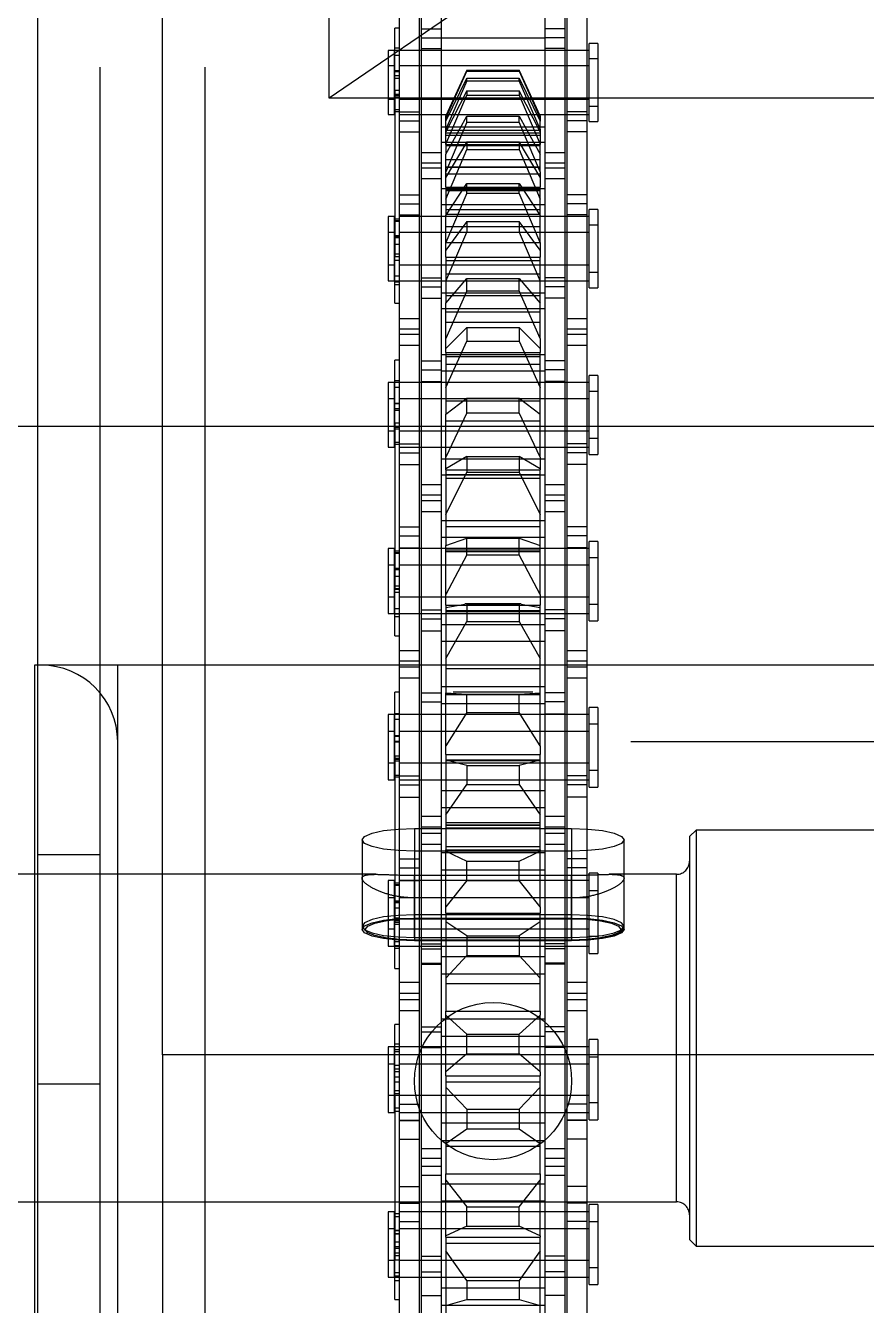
# Model space of a CAD drawing. Header units: metres. Extents: x 0 to 63075, y 0 to 44550.
# Drawn here: x 13768.1 to 13832.2, y 27285.9 to 27383.6 of the extents above; entities that cross this region are included whole.
import ezdxf

# ---------------------------------------------------------------- set-up
doc = ezdxf.new("R2010")
doc.units = ezdxf.units.M
doc.header["$LTSCALE"] = 75
doc.linetypes.add('HIDDEN2', pattern=[4.7625, 3.175, -1.5875])
for name, color, linetype in [('SDM', 7, 'Continuous'), ('SL1', 8, 'Continuous'), ('SL4', 4, 'Continuous'), ('ST1', 7, 'HIDDEN2')]:
    doc.layers.add(name, color=color, linetype=linetype)

# ---------------------------------------------------------------- blocks, each defined once
blk = doc.blocks.new('A$C1d93b9d1')
at = {"layer": 'SL1'}
for p, q in [((6081.727, 3451.41), (5531.727, 3075.25)), ((5531.727, 3075.25), (5531.727, 3216.349)), ((6081.727, 3075.25), (5531.727, 3075.25))]:
    blk.add_line(p, q, dxfattribs=at)
blk = doc.blocks.new('A$C429c7d53')
at = {"layer": 'SL4'}
for p, q in [((48.235, 1004.763), (48.235, 54.76)), ((57.76, 215), (57.76, 1004.763)), ((57.76, 215), (57.76, 59.76)), ((123, 215), (57.76, 215))]:
    blk.add_line(p, q, dxfattribs=at)
at = {"layer": 'ST1'}
for p, q in [((52.997, 1004.763), (52.997, 4.763)), ((57.76, 215), (57.76, 1004.763)), ((60.997, 1004.763), (60.997, 4.763)), ((77.515, 298.162), (77.515, 291.812)), ((79.035, 298.162), (79.035, 291.812)), ((86.965, 298.162), (86.965, 291.812)), ((88.485, 298.162), (88.485, 291.812)), ((75.843, 294.557), (75.843, 285.462)), ((77.363, 294.557), (77.363, 285.462)), ((88.637, 294.557), (88.637, 285.462)), ((90.157, 294.557), (90.157, 285.462)), ((75.511, 291.868), (75.511, 293.359)), ((75.843, 293.359), (75.511, 293.359)), ((77.515, 293.321), (79.035, 293.321)), ((88.485, 293.321), (86.965, 293.321)), ((77.515, 292.627), (79.035, 292.627)), ((86.965, 292.597), (79.035, 292.597)), ((88.485, 292.627), (86.965, 292.627)), ((90.342, 291.035), (90.342, 292.205)), ((91, 292.205), (90.342, 292.205)), ((91, 292.205), (91, 291.035)), ((75, 291.652), (75, 290.482)), ((75.474, 291.652), (75, 291.652)), ((75.474, 291.647), (75.474, 291.652)), ((75.474, 290.482), (75.474, 291.647)), ((75.843, 291.283), (75.474, 291.283)), ((75.511, 291.868), (75.843, 291.868)), ((75.511, 288.637), (75.511, 291.868)), ((77.363, 291.652), (75.511, 291.652)), ((90.342, 291.652), (75.843, 291.652)), ((77.515, 291.812), (79.035, 291.812)), ((77.515, 291.812), (77.515, 282.717)), ((79.035, 291.652), (77.515, 291.652)), ((79.035, 291.812), (79.035, 282.717)), ((86.965, 291.652), (79.035, 291.652)), ((88.485, 291.812), (86.965, 291.812)), ((86.965, 291.812), (86.965, 282.717)), ((88.485, 291.652), (86.965, 291.652)), ((88.485, 291.812), (88.485, 282.717)), ((90.157, 291.652), (88.637, 291.652)), ((75, 290.482), (75, 286.792)), ((75.474, 290.482), (75, 290.482)), ((75.474, 286.792), (75.474, 290.482)), ((77.363, 290.482), (75.843, 290.482)), ((90.342, 290.482), (75.843, 290.482)), ((79.035, 290.482), (77.515, 290.482)), ((86.965, 290.482), (79.035, 290.482)), ((81, 290.152), (79.4, 286.68)), ((81, 290.152), (85, 290.152)), ((81, 290.152), (81, 290.094)), ((86.6, 286.68), (85, 290.152)), ((85, 290.152), (85, 290.094)), ((88.485, 290.482), (86.965, 290.482)), ((90.157, 290.482), (88.637, 290.482)), ((90.342, 286.238), (90.342, 291.035)), ((91, 291.035), (90.342, 291.035)), ((91, 291.035), (91, 286.238)), ((75.843, 290.113), (75.474, 290.113)), ((75.511, 290.054), (75.843, 290.054)), ((75.511, 289.744), (75.843, 289.744)), ((75.511, 289.56), (75.843, 289.56)), ((79.4, 286.512), (81, 290.094)), ((79.4, 286.258), (81, 289.554)), ((81, 289.344), (79.4, 285.652)), ((81, 290.094), (85, 290.094)), ((81, 289.344), (81, 289.554)), ((81, 289.554), (85, 289.554)), ((81, 289.344), (85, 289.344)), ((85, 290.094), (86.6, 286.512)), ((85, 289.344), (85, 289.554)), ((85, 289.554), (86.6, 286.258)), ((86.6, 285.652), (85, 289.344)), ((75.474, 288.331), (75.843, 288.331)), ((75.511, 288.637), (75.843, 288.637)), ((75.511, 288.637), (75.511, 275.937)), ((75.511, 288.253), (75.843, 288.253)), ((81, 288.585), (79.4, 285.446)), ((79.4, 284.509), (81, 288.26)), ((81, 288.585), (85, 288.585)), ((81, 288.585), (81, 288.26)), ((81, 288.26), (85, 288.26)), ((86.6, 285.446), (85, 288.585)), ((85, 288.585), (85, 288.26)), ((85, 288.26), (86.6, 284.509)), ((75, 287.962), (75.474, 287.962)), ((75.511, 288.13), (75.843, 288.13)), ((75.843, 287.962), (77.363, 287.962)), ((75.843, 287.962), (90.342, 287.962)), ((77.515, 287.962), (79.035, 287.962)), ((79.035, 287.962), (86.965, 287.962)), ((86.965, 287.962), (88.485, 287.962)), ((88.637, 287.962), (90.157, 287.962)), ((90.342, 287.408), (91, 287.408)), ((75, 286.792), (75.474, 286.792)), ((75.474, 287.161), (75.843, 287.161)), ((75.511, 287.018), (75.843, 287.018)), ((75.843, 286.987), (77.363, 286.987)), ((75.843, 286.792), (77.363, 286.792)), ((75.843, 286.792), (90.342, 286.792)), ((75.843, 286.292), (77.363, 286.292)), ((77.515, 286.792), (79.035, 286.792)), ((79.035, 286.792), (86.965, 286.792)), ((79.4, 286.258), (79.4, 286.68)), ((79.4, 283.754), (81, 286.66)), ((79.4, 285.652), (79.4, 286.258)), ((81, 286.188), (81, 286.66)), ((81, 286.66), (85, 286.66)), ((85, 286.188), (85, 286.66)), ((85, 286.66), (86.6, 283.754)), ((86.6, 286.68), (86.6, 286.258)), ((86.6, 285.652), (86.6, 286.258)), ((86.965, 286.792), (88.485, 286.792)), ((90.157, 286.987), (88.637, 286.987)), ((88.637, 286.792), (90.157, 286.792)), ((90.157, 286.292), (88.637, 286.292)), ((90.342, 286.238), (91, 286.238)), ((75.843, 285.462), (77.363, 285.462)), ((75.843, 285.462), (75.843, 279.112)), ((77.363, 285.462), (77.363, 279.112)), ((79.035, 285.847), (86.965, 285.847)), ((81, 286.188), (79.4, 282.394)), ((79.4, 284.501), (79.4, 285.652)), ((79.4, 285.572), (86.6, 285.572)), ((79.4, 285.381), (86.6, 285.381)), ((81, 286.188), (85, 286.188)), ((86.6, 282.394), (85, 286.188)), ((86.6, 285.652), (86.6, 284.501)), ((90.157, 285.462), (88.637, 285.462)), ((88.637, 285.462), (88.637, 279.112)), ((90.157, 285.462), (90.157, 279.112)), ((79.035, 284.677), (86.965, 284.677)), ((79.4, 285.19), (86.6, 285.19)), ((81, 284.695), (79.4, 281.988)), ((79.4, 284.501), (86.6, 284.501)), ((79.4, 284.501), (79.4, 283.754)), ((79.4, 284.417), (86.6, 284.417)), ((81, 284.695), (85, 284.695)), ((81, 284.695), (81, 284.114)), ((86.6, 281.988), (85, 284.695)), ((85, 284.695), (85, 284.114)), ((86.6, 283.754), (86.6, 284.501)), ((77.515, 283.887), (79.035, 283.887)), ((79.4, 280.314), (81, 284.114)), ((79.4, 282.394), (79.4, 283.754)), ((79.4, 283.35), (86.6, 283.35)), ((81, 284.114), (85, 284.114)), ((85, 284.114), (86.6, 280.314)), ((86.6, 282.394), (86.6, 283.754)), ((86.965, 283.887), (88.485, 283.887)), ((79.035, 283.057), (77.515, 283.057)), ((77.515, 282.717), (77.515, 281.857)), ((77.515, 282.717), (79.035, 282.717)), ((79.035, 282.717), (79.035, 281.857)), ((79.4, 282.785), (86.6, 282.785)), ((79.4, 282.752), (86.6, 282.752)), ((79.4, 281.237), (79.4, 282.394)), ((86.6, 282.394), (86.6, 281.237)), ((88.485, 283.057), (86.965, 283.057)), ((86.965, 282.717), (86.965, 281.857)), ((86.965, 282.717), (88.485, 282.717)), ((88.485, 282.717), (88.485, 281.857)), ((77.515, 281.857), (77.515, 272.762)), ((79.035, 281.857), (77.515, 281.857)), ((79.035, 281.857), (79.035, 272.762)), ((79.4, 282.26), (86.6, 282.26)), ((79.4, 279.082), (81, 281.504)), ((81, 280.785), (81, 281.504)), ((81, 281.504), (85, 281.504)), ((85, 280.785), (85, 281.504)), ((85, 281.504), (86.6, 279.082)), ((86.965, 281.857), (86.965, 272.762)), ((88.485, 281.857), (86.965, 281.857)), ((88.485, 281.857), (88.485, 272.762)), ((75.843, 280.652), (77.363, 280.652)), ((86.965, 281.097), (79.035, 281.097)), ((79.4, 281.237), (86.6, 281.237)), ((79.4, 281.237), (79.4, 279.082)), ((79.4, 281.071), (86.6, 281.071)), ((79.4, 280.979), (86.6, 280.979)), ((81, 280.785), (79.4, 277.012)), ((81, 280.785), (85, 280.785)), ((86.6, 277.012), (85, 280.785)), ((86.6, 279.082), (86.6, 281.237)), ((90.157, 280.652), (88.637, 280.652)), ((75.843, 279.957), (77.363, 279.957)), ((86.965, 279.897), (79.035, 279.897)), ((79.4, 279.519), (86.6, 279.519)), ((90.157, 279.957), (88.637, 279.957)), ((90.342, 278.335), (90.342, 279.536)), ((91, 279.536), (90.342, 279.536)), ((91, 279.536), (91, 278.335)), ((75, 278.982), (75, 277.782)), ((75.474, 278.982), (75, 278.982)), ((75.474, 278.978), (75.474, 278.982)), ((75.474, 277.782), (75.474, 278.978)), ((75.843, 278.613), (75.474, 278.613)), ((75.511, 278.814), (75.843, 278.814)), ((75.511, 278.691), (75.843, 278.691)), ((75.843, 279.112), (77.363, 279.112)), ((75.843, 279.112), (75.843, 270.017)), ((77.363, 278.982), (75.843, 278.982)), ((90.342, 278.982), (75.843, 278.982)), ((77.363, 279.112), (77.363, 270.017)), ((79.035, 278.982), (77.515, 278.982)), ((86.965, 278.982), (79.035, 278.982)), ((79.4, 279.165), (86.6, 279.165)), ((79.4, 277.012), (79.4, 279.082)), ((81, 278.606), (79.4, 276.419)), ((81, 278.606), (85, 278.606)), ((81, 278.606), (81, 277.787)), ((86.6, 276.419), (85, 278.606)), ((85, 278.606), (85, 277.787)), ((86.6, 277.012), (86.6, 279.082)), ((88.485, 278.982), (86.965, 278.982)), ((90.157, 279.112), (88.637, 279.112)), ((88.637, 279.112), (88.637, 270.017)), ((90.157, 278.982), (88.637, 278.982)), ((90.157, 279.112), (90.157, 270.017)), ((75, 277.782), (75, 274.092)), ((75.474, 277.782), (75, 277.782)), ((75.474, 274.092), (75.474, 277.782)), ((75.511, 277.556), (75.843, 277.556)), ((77.363, 277.782), (75.843, 277.782)), ((90.342, 277.782), (75.843, 277.782)), ((79.035, 277.782), (77.515, 277.782)), ((86.965, 277.782), (79.035, 277.782)), ((79.4, 278.242), (86.6, 278.242)), ((79.4, 274.06), (81, 277.787)), ((81, 277.787), (85, 277.787)), ((85, 277.787), (86.6, 274.06)), ((88.485, 277.782), (86.965, 277.782)), ((90.157, 277.782), (88.637, 277.782)), ((90.342, 273.538), (90.342, 278.335)), ((91, 278.335), (90.342, 278.335)), ((91, 278.335), (91, 273.538)), ((75.843, 277.413), (75.474, 277.413)), ((75.511, 277.384), (75.843, 277.384)), ((75.511, 276.89), (75.843, 276.89)), ((79.4, 275.885), (79.4, 277.012)), ((79.4, 276.998), (86.6, 276.998)), ((86.6, 277.012), (86.6, 275.885)), ((75.474, 275.661), (75.843, 275.661)), ((75.511, 276.136), (75.843, 276.136)), ((75.511, 275.937), (75.843, 275.937)), ((75.511, 272.385), (75.511, 275.937)), ((75.511, 275.93), (75.843, 275.93)), ((79.4, 275.885), (86.6, 275.885)), ((79.4, 275.885), (79.4, 272.391)), ((79.4, 275.643), (86.6, 275.643)), ((86.6, 272.391), (86.6, 275.885)), ((75, 275.292), (75.474, 275.292)), ((75.843, 275.292), (77.363, 275.292)), ((75.843, 275.292), (90.342, 275.292)), ((77.515, 275.292), (79.035, 275.292)), ((79.035, 275.292), (86.965, 275.292)), ((79.4, 274.617), (86.6, 274.617)), ((86.965, 275.292), (88.485, 275.292)), ((88.637, 275.292), (90.157, 275.292)), ((90.342, 274.739), (91, 274.739)), ((75, 274.092), (75.474, 274.092)), ((75.474, 274.461), (75.843, 274.461)), ((75.511, 274.092), (77.363, 274.092)), ((75.511, 274.017), (75.843, 274.017)), ((75.511, 273.812), (75.843, 273.812)), ((75.843, 274.092), (90.342, 274.092)), ((77.515, 274.317), (79.035, 274.317)), ((77.515, 274.092), (79.035, 274.092)), ((77.515, 273.623), (79.035, 273.623)), ((79.035, 274.092), (86.965, 274.092)), ((79.4, 272.391), (81, 274.252)), ((81, 273.31), (81, 274.252)), ((81, 274.252), (85, 274.252)), ((85, 273.31), (85, 274.252)), ((85, 274.252), (86.6, 272.391)), ((88.485, 274.317), (86.965, 274.317)), ((86.965, 274.092), (88.485, 274.092)), ((88.485, 273.623), (86.965, 273.623)), ((88.637, 274.092), (90.157, 274.092)), ((90.342, 273.538), (91, 273.538)), ((77.515, 272.762), (79.035, 272.762)), ((77.515, 272.762), (77.515, 266.412)), ((79.035, 273.177), (86.965, 273.177)), ((79.035, 272.762), (79.035, 266.412)), ((81, 273.31), (79.4, 269.678)), ((79.4, 272.958), (86.6, 272.958)), ((81, 273.31), (85, 273.31)), ((86.6, 269.678), (85, 273.31)), ((88.485, 272.762), (86.965, 272.762)), ((86.965, 272.762), (86.965, 266.412)), ((88.485, 272.762), (88.485, 266.412)), ((75.511, 272.385), (75.843, 272.385)), ((79.035, 271.977), (86.965, 271.977)), ((79.4, 269.678), (79.4, 272.391)), ((79.4, 271.708), (86.6, 271.708)), ((86.6, 269.678), (86.6, 272.391)), ((75.843, 271.217), (77.363, 271.217)), ((79.4, 270.937), (86.6, 270.937)), ((88.637, 271.217), (90.157, 271.217)), ((77.363, 270.388), (75.843, 270.388)), ((75.843, 270.017), (75.843, 269.157)), ((75.843, 270.017), (77.363, 270.017)), ((77.363, 270.017), (77.363, 269.157)), ((81, 270.513), (79.4, 268.916)), ((79.4, 268.617), (79.4, 269.678)), ((81, 270.513), (85, 270.513)), ((81, 270.513), (81, 269.483)), ((86.6, 268.916), (85, 270.513)), ((85, 270.513), (85, 269.483)), ((86.6, 269.678), (86.6, 268.617)), ((90.157, 270.388), (88.637, 270.388)), ((88.637, 270.017), (88.637, 269.157)), ((88.637, 270.017), (90.157, 270.017)), ((90.157, 270.017), (90.157, 269.157)), ((75.843, 269.157), (75.843, 260.062)), ((77.363, 269.157), (75.843, 269.157)), ((77.363, 269.157), (77.363, 260.062)), ((79.4, 265.949), (81, 269.483)), ((81, 269.483), (85, 269.483)), ((85, 269.483), (86.6, 265.949)), ((88.637, 269.157), (88.637, 260.062)), ((90.157, 269.157), (88.637, 269.157)), ((90.157, 269.157), (90.157, 260.062)), ((75.511, 266.468), (75.511, 268.02)), ((75.843, 268.02), (75.511, 268.02)), ((77.515, 267.983), (79.035, 267.983)), ((86.965, 268.428), (79.035, 268.428)), ((79.4, 268.617), (86.6, 268.617)), ((79.4, 268.617), (79.4, 263.897)), ((79.4, 268.308), (86.6, 268.308)), ((79.4, 267.711), (86.6, 267.711)), ((86.6, 263.897), (86.6, 268.617)), ((88.485, 267.983), (86.965, 267.983)), ((77.515, 267.288), (79.035, 267.288)), ((86.965, 267.197), (79.035, 267.197)), ((88.485, 267.288), (86.965, 267.288)), ((90.342, 265.635), (90.342, 266.867)), ((91, 266.867), (90.342, 266.867)), ((91, 266.867), (91, 265.635)), ((75, 266.313), (75, 265.082)), ((75.474, 266.313), (75, 266.313)), ((75.474, 266.309), (75.474, 266.313)), ((75.474, 265.082), (75.474, 266.309)), ((75.843, 265.944), (75.474, 265.944)), ((75.511, 266.468), (75.843, 266.468)), ((75.511, 263.237), (75.511, 266.468)), ((77.363, 266.313), (75.511, 266.313)), ((90.342, 266.313), (75.843, 266.313)), ((77.515, 266.412), (79.035, 266.412)), ((77.515, 266.412), (77.515, 257.317)), ((79.035, 266.313), (77.515, 266.313)), ((79.035, 266.412), (79.035, 257.317)), ((86.965, 266.313), (79.035, 266.313)), ((88.485, 266.412), (86.965, 266.412)), ((86.965, 266.412), (86.965, 257.317)), ((88.485, 266.313), (86.965, 266.313)), ((88.485, 266.412), (88.485, 257.317)), ((90.157, 266.313), (88.637, 266.313)), ((75, 265.082), (75, 261.392)), ((75.474, 265.082), (75, 265.082)), ((75.474, 261.392), (75.474, 265.082)), ((77.363, 265.082), (75.843, 265.082)), ((90.342, 265.082), (75.843, 265.082)), ((79.035, 265.082), (77.515, 265.082)), ((86.965, 265.082), (79.035, 265.082)), ((79.4, 263.897), (81, 265.136)), ((79.4, 264.929), (86.6, 264.929)), ((81, 264.001), (81, 265.136)), ((81, 265.136), (85, 265.136)), ((85, 264.001), (85, 265.136)), ((85, 265.136), (86.6, 263.897)), ((88.485, 265.082), (86.965, 265.082)), ((90.157, 265.082), (88.637, 265.082)), ((90.342, 260.838), (90.342, 265.635)), ((91, 265.635), (90.342, 265.635)), ((91, 265.635), (91, 260.838)), ((75.843, 264.713), (75.474, 264.713)), ((75.511, 264.715), (75.843, 264.715)), ((75.511, 264.344), (75.843, 264.344)), ((75.511, 264.221), (75.843, 264.221)), ((81, 264.001), (79.4, 260.627)), ((79.4, 260.627), (79.4, 263.897)), ((81, 264.001), (85, 264.001)), ((86.6, 260.627), (85, 264.001)), ((86.6, 260.627), (86.6, 263.897)), ((10.135, 263), (123.235, 263)), ((75.474, 262.992), (75.843, 262.992)), ((75.511, 263.237), (75.843, 263.237)), ((75.511, 263.237), (75.511, 250.537)), ((75.511, 262.915), (75.843, 262.915)), ((75.511, 262.792), (75.843, 262.792)), ((79.4, 263.392), (86.6, 263.392)), ((79.4, 262.991), (86.6, 262.991)), ((75, 262.623), (75.474, 262.623)), ((75.843, 262.623), (77.363, 262.623)), ((75.843, 262.623), (90.342, 262.623)), ((77.515, 262.623), (79.035, 262.623)), ((79.035, 262.623), (86.965, 262.623)), ((86.965, 262.623), (88.485, 262.623)), ((88.637, 262.623), (90.157, 262.623)), ((90.342, 262.07), (91, 262.07)), ((75, 261.392), (75.474, 261.392)), ((75.474, 261.761), (75.843, 261.761)), ((75.511, 261.618), (75.843, 261.618)), ((75.843, 261.648), (77.363, 261.648)), ((75.843, 261.392), (77.363, 261.392)), ((75.843, 261.392), (90.342, 261.392)), ((75.843, 260.953), (77.363, 260.953)), ((77.515, 261.392), (79.035, 261.392)), ((79.035, 261.392), (86.965, 261.392)), ((86.965, 261.392), (88.485, 261.392)), ((90.157, 261.648), (88.637, 261.648)), ((88.637, 261.392), (90.157, 261.392)), ((90.157, 260.953), (88.637, 260.953)), ((90.342, 260.838), (91, 260.838)), ((75.843, 260.062), (77.363, 260.062)), ((75.843, 260.062), (75.843, 253.712)), ((77.363, 260.062), (77.363, 253.712)), ((79.035, 260.508), (86.965, 260.508)), ((81, 260.678), (79.4, 259.722)), ((79.4, 259.668), (79.4, 260.627)), ((81, 260.678), (85, 260.678)), ((81, 260.678), (81, 259.47)), ((86.6, 259.722), (85, 260.678)), ((85, 260.678), (85, 259.47)), ((86.6, 260.627), (86.6, 259.668)), ((90.157, 260.062), (88.637, 260.062)), ((88.637, 260.062), (88.637, 253.712)), ((90.157, 260.062), (90.157, 253.712)), ((79.035, 259.277), (86.965, 259.277)), ((79.4, 259.668), (86.6, 259.668)), ((79.4, 259.668), (79.4, 253.873)), ((79.4, 256.242), (81, 259.47)), ((79.4, 259.3), (86.6, 259.3)), ((79.4, 259.024), (86.6, 259.024)), ((81, 259.47), (85, 259.47)), ((85, 259.47), (86.6, 256.242)), ((86.6, 253.873), (86.6, 259.668)), ((77.515, 258.548), (79.035, 258.548)), ((86.965, 258.548), (88.485, 258.548)), ((79.035, 257.719), (77.515, 257.719)), ((77.515, 257.317), (77.515, 256.457)), ((77.515, 257.317), (79.035, 257.317)), ((79.035, 257.317), (79.035, 256.457)), ((88.485, 257.719), (86.965, 257.719)), ((86.965, 257.317), (86.965, 256.457)), ((86.965, 257.317), (88.485, 257.317)), ((88.485, 257.317), (88.485, 256.457)), ((77.515, 256.457), (77.515, 247.362)), ((79.035, 256.457), (77.515, 256.457)), ((79.035, 256.457), (79.035, 247.362)), ((86.965, 256.457), (86.965, 247.362)), ((88.485, 256.457), (86.965, 256.457)), ((88.485, 256.457), (88.485, 247.362)), ((75.843, 255.314), (77.363, 255.314)), ((86.965, 255.759), (79.035, 255.759)), ((79.4, 255.337), (86.6, 255.337)), ((90.157, 255.314), (88.637, 255.314)), ((75.843, 254.619), (77.363, 254.619)), ((86.965, 254.497), (79.035, 254.497)), ((79.4, 253.873), (81, 254.45)), ((81, 253.158), (81, 254.45)), ((81, 254.45), (85, 254.45)), ((85, 253.158), (85, 254.45)), ((85, 254.45), (86.6, 253.873)), ((90.157, 254.619), (88.637, 254.619)), ((90.342, 252.935), (90.342, 254.197)), ((91, 254.197), (90.342, 254.197)), ((91, 254.197), (91, 252.935)), ((75, 253.644), (75, 252.382)), ((75.474, 253.644), (75, 253.644)), ((75.474, 253.639), (75.474, 253.644)), ((75.474, 252.382), (75.474, 253.639)), ((75.843, 253.275), (75.474, 253.275)), ((75.511, 253.475), (75.843, 253.475)), ((75.511, 253.352), (75.843, 253.352)), ((75.843, 253.712), (77.363, 253.712)), ((75.843, 253.712), (75.843, 244.617)), ((77.363, 253.644), (75.843, 253.644)), ((90.342, 253.644), (75.843, 253.644)), ((77.363, 253.712), (77.363, 244.617)), ((79.035, 253.644), (77.515, 253.644)), ((86.965, 253.644), (79.035, 253.644)), ((79.4, 250.151), (79.4, 253.873)), ((79.4, 253.562), (86.6, 253.562)), ((79.4, 253.415), (86.6, 253.415)), ((81, 253.158), (79.4, 250.151)), ((81, 253.158), (85, 253.158)), ((86.6, 250.151), (85, 253.158)), ((86.6, 250.151), (86.6, 253.873)), ((88.485, 253.644), (86.965, 253.644)), ((90.157, 253.712), (88.637, 253.712)), ((88.637, 253.712), (88.637, 244.617)), ((90.157, 253.644), (88.637, 253.644)), ((90.157, 253.712), (90.157, 244.617)), ((75, 252.382), (75, 248.692)), ((75.474, 252.382), (75, 252.382)), ((75.474, 248.692), (75.474, 252.382)), ((75.511, 252.156), (75.843, 252.156)), ((75.511, 252.046), (75.843, 252.046)), ((77.363, 252.382), (75.843, 252.382)), ((90.342, 252.382), (75.843, 252.382)), ((79.035, 252.382), (77.515, 252.382)), ((86.965, 252.382), (79.035, 252.382)), ((88.485, 252.382), (86.965, 252.382)), ((90.157, 252.382), (88.637, 252.382)), ((90.342, 248.138), (90.342, 252.935)), ((91, 252.935), (90.342, 252.935)), ((91, 252.935), (91, 248.138)), ((75.843, 252.013), (75.474, 252.013)), ((75.511, 251.552), (75.843, 251.552)), ((75.474, 250.323), (75.843, 250.323)), ((75.511, 250.797), (75.843, 250.797)), ((75.511, 250.592), (75.843, 250.592)), ((75.511, 250.537), (75.843, 250.537)), ((75.511, 246.985), (75.511, 250.537)), ((79.4, 249.324), (79.4, 250.151)), ((86.6, 250.151), (86.6, 249.324)), ((75, 249.954), (75.474, 249.954)), ((75.843, 249.954), (77.363, 249.954)), ((75.843, 249.954), (90.342, 249.954)), ((77.515, 249.954), (79.035, 249.954)), ((79.035, 249.954), (86.965, 249.954)), ((80.857, 249.39), (79.4, 249.132)), ((79.4, 249.324), (86.6, 249.324)), ((79.4, 249.324), (79.4, 242.641)), ((85.143, 249.419), (80.857, 249.419)), ((81, 249.416), (85, 249.416)), ((81, 249.416), (81, 248.068)), ((85, 249.416), (85, 248.068)), ((86.6, 249.132), (85.143, 249.39)), ((86.6, 242.641), (86.6, 249.324)), ((86.965, 249.954), (88.485, 249.954)), ((88.637, 249.954), (90.157, 249.954)), ((90.342, 249.4), (91, 249.4)), ((75, 248.692), (75.474, 248.692)), ((75.474, 249.061), (75.843, 249.061)), ((75.511, 248.692), (77.363, 248.692)), ((75.511, 248.678), (75.843, 248.678)), ((75.511, 248.473), (75.843, 248.473)), ((75.843, 248.692), (90.342, 248.692)), ((77.515, 248.979), (79.035, 248.979)), ((77.515, 248.692), (79.035, 248.692)), ((77.515, 248.284), (79.035, 248.284)), ((79.035, 248.692), (86.965, 248.692)), ((79.4, 248.909), (86.6, 248.909)), ((79.4, 248.834), (86.6, 248.834)), ((88.485, 248.979), (86.965, 248.979)), ((86.965, 248.692), (88.485, 248.692)), ((88.485, 248.284), (86.965, 248.284)), ((88.637, 248.692), (90.157, 248.692)), ((90.342, 248.138), (91, 248.138)), ((77.515, 247.362), (79.035, 247.362)), ((77.515, 247.362), (77.515, 241.012)), ((79.035, 247.839), (86.965, 247.839)), ((79.035, 247.362), (79.035, 241.012)), ((79.4, 245.251), (81, 248.068)), ((81, 248.068), (85, 248.068)), ((85, 248.068), (86.6, 245.251)), ((88.485, 247.362), (86.965, 247.362)), ((86.965, 247.362), (86.965, 241.012)), ((88.485, 247.362), (88.485, 241.012)), ((75.511, 246.985), (75.843, 246.985)), ((79.035, 246.577), (86.965, 246.577)), ((75.843, 245.879), (77.363, 245.879)), ((88.637, 245.879), (90.157, 245.879)), ((48, 244.75), (48, 181.25)), ((123.235, 244.75), (48, 244.75)), ((54.35, 238.9), (54.35, 244.75)), ((77.363, 245.05), (75.843, 245.05)), ((75.843, 244.617), (75.843, 243.757)), ((75.843, 244.617), (77.363, 244.617)), ((77.363, 244.617), (77.363, 243.757)), ((79.4, 244.49), (86.6, 244.49)), ((90.157, 245.05), (88.637, 245.05)), ((88.637, 244.617), (88.637, 243.757)), ((88.637, 244.617), (90.157, 244.617)), ((90.157, 244.617), (90.157, 243.757)), ((75.843, 243.757), (75.843, 234.662)), ((77.363, 243.757), (75.843, 243.757)), ((77.363, 243.757), (77.363, 234.662)), ((88.637, 243.757), (88.637, 234.662)), ((90.157, 243.757), (88.637, 243.757)), ((90.157, 243.757), (90.157, 234.662)), ((75.511, 241.068), (75.511, 242.682)), ((75.843, 242.682), (75.511, 242.682)), ((77.515, 242.644), (79.035, 242.644)), ((86.965, 243.09), (79.035, 243.09)), ((79.4, 242.641), (81, 242.538)), ((79.4, 238.587), (79.4, 242.641)), ((79.4, 242.534), (86.6, 242.534)), ((79.4, 242.517), (86.6, 242.517)), ((86.038, 242.683), (79.962, 242.683)), ((81, 241.13), (81, 242.538)), ((81, 242.538), (85, 242.538)), ((85, 242.538), (86.6, 242.641)), ((85, 241.13), (85, 242.538)), ((86.6, 238.587), (86.6, 242.641)), ((88.485, 242.644), (86.965, 242.644)), ((77.515, 241.95), (79.035, 241.95)), ((86.965, 241.797), (79.035, 241.797)), ((88.485, 241.95), (86.965, 241.95)), ((90.342, 240.235), (90.342, 241.528)), ((91, 241.528), (90.342, 241.528)), ((91, 241.528), (91, 240.235)), ((75, 240.975), (75, 239.682)), ((75.474, 240.975), (75, 240.975)), ((75.474, 240.97), (75.474, 240.975)), ((75.474, 239.682), (75.474, 240.97)), ((75.843, 240.606), (75.474, 240.606)), ((75.511, 241.068), (75.843, 241.068)), ((75.511, 237.837), (75.511, 241.068)), ((77.363, 240.975), (75.511, 240.975)), ((90.342, 240.975), (75.843, 240.975)), ((77.515, 241.012), (79.035, 241.012)), ((77.515, 241.012), (77.515, 231.917)), ((79.035, 240.975), (77.515, 240.975)), ((79.035, 241.012), (79.035, 231.917)), ((86.965, 240.975), (79.035, 240.975)), ((81, 241.13), (79.4, 238.587)), ((81, 241.13), (85, 241.13)), ((86.6, 238.587), (85, 241.13)), ((88.485, 241.012), (86.965, 241.012)), ((86.965, 241.012), (86.965, 231.917)), ((88.485, 240.975), (86.965, 240.975)), ((88.485, 241.012), (88.485, 231.917)), ((90.157, 240.975), (88.637, 240.975)), ((75, 239.682), (75, 235.992)), ((75.474, 239.682), (75, 239.682)), ((75.474, 235.992), (75.474, 239.682)), ((75.511, 239.377), (75.843, 239.377)), ((77.363, 239.682), (75.843, 239.682)), ((90.342, 239.682), (75.843, 239.682)), ((79.035, 239.682), (77.515, 239.682)), ((86.965, 239.682), (79.035, 239.682)), ((88.485, 239.682), (86.965, 239.682)), ((90.157, 239.682), (88.637, 239.682)), ((90.342, 235.438), (90.342, 240.235)), ((91, 240.235), (90.342, 240.235)), ((91, 240.235), (91, 235.438)), ((331.65, 238.9), (54.35, 238.9)), ((54.35, 193.45), (54.35, 238.9)), ((75.843, 239.313), (75.474, 239.313)), ((75.511, 238.944), (75.843, 238.944)), ((75.511, 238.883), (75.843, 238.883)), ((79.4, 237.918), (79.4, 238.587)), ((86.6, 238.587), (86.6, 237.918)), ((75.474, 237.654), (75.843, 237.654)), ((75.511, 237.837), (75.843, 237.837)), ((75.511, 237.837), (75.511, 225.137)), ((75.511, 237.576), (75.843, 237.576)), ((75.511, 237.453), (75.843, 237.453)), ((79.4, 237.918), (86.6, 237.918)), ((79.4, 237.918), (79.4, 230.663)), ((86.6, 237.488), (79.4, 237.488)), ((81, 237.089), (79.4, 237.486)), ((79.4, 237.47), (86.6, 237.47)), ((86.6, 237.486), (85, 237.089)), ((86.6, 230.663), (86.6, 237.918)), ((75, 237.285), (75.474, 237.285)), ((75.843, 237.285), (77.363, 237.285)), ((75.843, 237.285), (90.342, 237.285)), ((77.515, 237.285), (79.035, 237.285)), ((79.035, 237.285), (86.965, 237.285)), ((81, 237.089), (85, 237.089)), ((81, 237.089), (81, 235.645)), ((85, 237.089), (85, 235.645)), ((86.965, 237.285), (88.485, 237.285)), ((88.637, 237.285), (90.157, 237.285)), ((90.342, 236.731), (91, 236.731)), ((75, 235.992), (75.474, 235.992)), ((75.474, 236.361), (75.843, 236.361)), ((75.511, 236.218), (75.843, 236.218)), ((75.843, 236.31), (77.363, 236.31)), ((75.843, 235.992), (77.363, 235.992)), ((75.843, 235.992), (90.342, 235.992)), ((75.843, 235.615), (77.363, 235.615)), ((77.515, 235.992), (79.035, 235.992)), ((79.035, 235.992), (86.965, 235.992)), ((79.4, 233.329), (81, 235.645)), ((81, 235.645), (85, 235.645)), ((85, 235.645), (86.6, 233.329)), ((86.965, 235.992), (88.485, 235.992)), ((90.157, 236.31), (88.637, 236.31)), ((88.637, 235.992), (90.157, 235.992)), ((90.157, 235.615), (88.637, 235.615)), ((90.342, 235.438), (91, 235.438)), ((75.843, 234.662), (77.363, 234.662)), ((75.843, 234.662), (75.843, 228.312)), ((77.363, 234.662), (77.363, 228.312)), ((79.035, 235.17), (86.965, 235.17)), ((90.157, 234.662), (88.637, 234.662)), ((88.637, 234.662), (88.637, 228.312)), ((90.157, 234.662), (90.157, 228.312)), ((79.035, 233.877), (86.965, 233.877)), ((77.515, 233.21), (79.035, 233.21)), ((79.4, 232.736), (86.6, 232.736)), ((86.6, 232.526), (79.4, 232.526)), ((86.6, 232.52), (79.4, 232.52)), ((86.965, 233.21), (88.485, 233.21)), ((77, 232.281), (77, 225.447)), ((77, 232.281), (89, 232.281)), ((79.035, 232.38), (77.515, 232.38)), ((77.515, 231.917), (77.515, 231.057)), ((77.515, 231.917), (79.035, 231.917)), ((79.035, 231.917), (79.035, 231.057)), ((79.4, 232.33), (86.6, 232.33)), ((88.485, 232.38), (86.965, 232.38)), ((86.965, 231.917), (86.965, 231.057)), ((86.965, 231.917), (88.485, 231.917)), ((88.485, 231.917), (88.485, 231.057)), ((89, 232.281), (89, 225.447)), ((98.5, 232.158), (98, 231.658)), ((98, 231.658), (98, 200.908)), ((98.5, 232.158), (98.5, 200.408)), ((123.235, 232.158), (98.5, 232.158)), ((73, 231.414), (73, 224.581)), ((77, 230.547), (77, 223.714)), ((89, 230.547), (77, 230.547)), ((77.515, 231.057), (77.515, 221.921)), ((79.035, 231.057), (77.515, 231.057)), ((79.035, 231.057), (79.035, 221.921)), ((79.4, 230.894), (86.6, 230.894)), ((79.4, 230.663), (86.6, 230.663)), ((79.4, 230.561), (79.4, 230.663)), ((86.6, 230.596), (79.4, 230.596)), ((79.4, 230.561), (81, 229.781)), ((79.4, 226.305), (79.4, 230.561)), ((85, 229.781), (86.6, 230.561)), ((86.6, 230.663), (86.6, 230.561)), ((86.6, 226.305), (86.6, 230.561)), ((86.965, 231.057), (86.965, 221.921)), ((88.485, 231.057), (86.965, 231.057)), ((88.485, 231.057), (88.485, 221.921)), ((89, 230.547), (89, 223.714)), ((93, 224.581), (93, 231.414)), ((52.997, 230.263), (48.235, 230.263)), ((75.843, 229.975), (77.363, 229.975)), ((86.965, 230.42), (79.035, 230.42)), ((81, 228.304), (81, 229.781)), ((81, 229.781), (85, 229.781)), ((85, 228.304), (85, 229.781)), ((90.157, 229.975), (88.637, 229.975)), ((74.064, 228.783), (5.435, 228.783)), ((75.843, 229.28), (77.363, 229.28)), ((77, 228.711), (89, 228.711)), ((77, 225.691), (77, 228.711)), ((86.965, 229.097), (79.035, 229.097)), ((79.4, 228.711), (86.6, 228.711)), ((90.157, 229.28), (88.637, 229.28)), ((89, 225.691), (89, 228.711)), ((90.342, 227.535), (90.342, 228.859)), ((91, 228.859), (90.342, 228.859)), ((91, 228.859), (91, 227.535)), ((97, 228.783), (91.869, 228.783)), ((97, 203.783), (97, 228.744)), ((73, 228.485), (73, 224.825)), ((75, 228.305), (75, 226.982)), ((75.474, 228.305), (75, 228.305)), ((75.474, 228.301), (75.474, 228.305)), ((75.474, 226.982), (75.474, 228.301)), ((75.843, 227.936), (75.474, 227.936)), ((75.511, 228.137), (75.843, 228.137)), ((75.511, 228.014), (75.843, 228.014)), ((75.843, 228.312), (77.363, 228.312)), ((75.843, 228.312), (75.843, 219.217)), ((77.363, 228.305), (75.843, 228.305)), ((90.342, 228.305), (75.843, 228.305)), ((77.363, 228.312), (77.363, 219.217)), ((79.035, 228.305), (77.515, 228.305)), ((86.965, 228.305), (79.035, 228.305)), ((81, 228.304), (79.4, 226.305)), ((81, 228.304), (85, 228.304)), ((86.6, 226.305), (85, 228.304)), ((88.485, 228.305), (86.965, 228.305)), ((90.157, 228.312), (88.637, 228.312)), ((88.637, 228.312), (88.637, 219.217)), ((90.157, 228.305), (88.637, 228.305)), ((90.157, 228.312), (90.157, 219.217)), ((93, 224.825), (93, 228.485)), ((75, 226.982), (75, 223.292)), ((75.474, 226.982), (75, 226.982)), ((75.474, 223.292), (75.474, 226.982)), ((75.511, 226.756), (75.843, 226.756)), ((75.511, 226.707), (75.843, 226.707)), ((77.363, 226.982), (75.843, 226.982)), ((90.342, 226.982), (75.843, 226.982)), ((89, 226.977), (77, 226.977)), ((77, 223.958), (77, 226.977)), ((79.035, 226.982), (77.515, 226.982)), ((86.965, 226.982), (79.035, 226.982)), ((86.6, 226.977), (79.4, 226.977)), ((88.485, 226.982), (86.965, 226.982)), ((90.157, 226.982), (88.637, 226.982)), ((89, 223.958), (89, 226.977)), ((90.342, 222.738), (90.342, 227.535)), ((91, 227.535), (90.342, 227.535)), ((91, 227.535), (91, 222.738)), ((75.843, 226.613), (75.474, 226.613)), ((75.511, 226.213), (75.843, 226.213)), ((77, 225.393), (77, 225.691)), ((89, 225.691), (77, 225.691)), ((79.4, 225.817), (79.4, 226.305)), ((79.4, 225.817), (86.6, 225.817)), ((79.4, 225.817), (79.4, 218.329)), ((86.6, 226.305), (86.6, 225.817)), ((86.6, 218.329), (86.6, 225.817)), ((89, 225.691), (89, 225.393)), ((75.474, 224.984), (75.843, 224.984)), ((75.511, 225.459), (75.843, 225.459)), ((75.511, 225.253), (75.843, 225.253)), ((75.511, 225.137), (75.843, 225.137)), ((75.511, 221.585), (75.511, 225.137)), ((77, 225.447), (89, 225.447)), ((77, 225.393), (89, 225.393)), ((79.4, 225.35), (86.6, 225.35)), ((81, 224.093), (79.4, 225.159)), ((86.6, 225.159), (85, 224.093)), ((89, 225.393), (89.72, 225.378)), ((75, 224.615), (75.474, 224.615)), ((75.843, 224.615), (77.363, 224.615)), ((75.843, 224.615), (90.342, 224.615)), ((77, 223.958), (77, 223.762)), ((77, 223.958), (89, 223.958)), ((89, 223.768), (77, 223.768)), ((77, 223.762), (89, 223.762)), ((89, 223.714), (77, 223.714)), ((77.515, 224.615), (79.035, 224.615)), ((79.035, 224.615), (86.965, 224.615)), ((81, 224.093), (81, 222.599)), ((81, 224.093), (85, 224.093)), ((85, 224.093), (85, 222.599)), ((86.965, 224.615), (88.485, 224.615)), ((88.637, 224.615), (90.157, 224.615)), ((89, 223.958), (89, 223.762)), ((90.342, 224.062), (91, 224.062)), ((75, 223.292), (75.474, 223.292)), ((75.474, 223.661), (75.843, 223.661)), ((75.511, 223.34), (75.843, 223.34)), ((75.511, 223.292), (77.363, 223.292)), ((75.511, 223.135), (75.843, 223.135)), ((75.843, 223.292), (90.342, 223.292)), ((77.515, 223.482), (79.035, 223.482)), ((77.515, 223.292), (79.035, 223.292)), ((77.515, 223.094), (79.035, 223.094)), ((79.035, 223.292), (86.965, 223.292)), ((88.485, 223.482), (86.965, 223.482)), ((86.965, 223.292), (88.485, 223.292)), ((88.485, 223.094), (86.965, 223.094)), ((88.637, 223.292), (90.157, 223.292)), ((90.342, 222.738), (91, 222.738)), ((77.515, 222.003), (79.035, 222.003)), ((77.515, 221.921), (79.035, 221.921)), ((77.515, 221.921), (77.515, 215.571)), ((79.035, 222.5), (86.965, 222.5)), ((79.035, 221.921), (79.035, 215.571)), ((79.4, 220.858), (81, 222.599)), ((81, 222.599), (85, 222.599)), ((85, 222.599), (86.6, 220.858)), ((88.485, 222.003), (86.965, 222.003)), ((88.485, 221.921), (86.965, 221.921)), ((86.965, 221.921), (86.965, 215.571)), ((88.485, 221.921), (88.485, 215.571)), ((75.511, 221.585), (75.843, 221.585)), ((79.035, 221.177), (86.965, 221.177)), ((75.843, 220.54), (77.363, 220.54)), ((79.4, 220.453), (86.6, 220.453)), ((88.637, 220.54), (90.157, 220.54)), ((77.363, 219.69), (75.843, 219.69)), ((75.843, 219.217), (75.843, 218.357)), ((75.843, 219.217), (77.363, 219.217)), ((77.363, 219.217), (77.363, 218.357)), ((90.157, 219.69), (88.637, 219.69)), ((88.637, 219.217), (88.637, 218.357)), ((88.637, 219.217), (90.157, 219.217)), ((90.157, 219.217), (90.157, 218.357)), ((75.843, 218.357), (75.843, 208.578)), ((77.363, 218.357), (75.843, 218.357)), ((77.363, 218.357), (77.363, 208.578)), ((79.4, 218.329), (86.6, 218.329)), ((79.4, 218.022), (79.4, 218.329)), ((79.4, 218.022), (81, 216.591)), ((79.4, 213.702), (79.4, 218.022)), ((85, 216.591), (86.6, 218.022)), ((86.6, 218.329), (86.6, 218.022)), ((86.6, 213.702), (86.6, 218.022)), ((88.637, 218.357), (88.637, 208.578)), ((90.157, 218.357), (88.637, 218.357)), ((90.157, 218.357), (90.157, 208.578)), ((75.511, 215.847), (75.511, 217.322)), ((75.843, 217.322), (75.511, 217.322)), ((77.515, 217.136), (79.035, 217.136)), ((86.965, 217.73), (79.035, 217.73)), ((88.485, 217.136), (86.965, 217.136)), ((77.515, 216.749), (79.035, 216.749)), ((86.965, 216.397), (79.035, 216.397)), ((81, 215.091), (81, 216.591)), ((81, 216.591), (85, 216.591)), ((85, 215.091), (85, 216.591)), ((88.485, 216.749), (86.965, 216.749)), ((90.342, 214.811), (90.342, 216.168)), ((91, 216.168), (90.342, 216.168)), ((91, 216.168), (91, 214.811)), ((75, 215.615), (75, 214.263)), ((75.474, 215.615), (75, 215.615)), ((75.474, 214.282), (75.474, 215.615)), ((75.843, 215.246), (75.474, 215.246)), ((75.511, 215.847), (75.843, 215.847)), ((75.511, 215.423), (75.511, 215.847)), ((77.363, 215.615), (75.511, 215.615)), ((75.511, 215.423), (75.843, 215.423)), ((75.511, 211.927), (75.511, 215.423)), ((90.342, 215.615), (75.843, 215.615)), ((77.515, 215.653), (79.035, 215.653)), ((79.035, 215.615), (77.515, 215.615)), ((77.515, 215.571), (79.035, 215.571)), ((77.515, 215.571), (77.515, 206.517)), ((86.965, 215.615), (79.035, 215.615)), ((79.035, 215.571), (79.035, 206.517)), ((81, 215.091), (79.4, 213.702)), ((81, 215.091), (85, 215.091)), ((86.6, 213.702), (85, 215.091)), ((88.485, 215.653), (86.965, 215.653)), ((88.485, 215.615), (86.965, 215.615)), ((88.485, 215.571), (86.965, 215.571)), ((86.965, 215.571), (86.965, 206.517)), ((88.485, 215.571), (88.485, 206.517)), ((90.157, 215.615), (88.637, 215.615)), ((75, 214.282), (75, 210.592)), ((75.474, 214.282), (75, 214.282)), ((75.474, 210.592), (75.474, 214.282)), ((75.511, 214.214), (75.843, 214.214)), ((77.363, 214.282), (75.843, 214.282)), ((90.342, 214.282), (75.843, 214.282)), ((79.035, 214.282), (77.515, 214.282)), ((86.965, 214.282), (79.035, 214.282)), ((88.485, 214.282), (86.965, 214.282)), ((90.157, 214.282), (88.637, 214.282)), ((90.342, 214.811), (90.342, 214.836)), ((91, 214.836), (90.342, 214.836)), ((90.342, 210.039), (90.342, 214.811)), ((91, 214.836), (91, 210.039)), ((75.843, 213.913), (75.474, 213.913)), ((75.511, 213.745), (75.843, 213.745)), ((75.511, 213.326), (75.843, 213.326)), ((75.511, 213.321), (75.843, 213.321)), ((79.4, 213.409), (79.4, 213.702)), ((79.4, 213.409), (86.6, 213.409)), ((79.4, 213.409), (79.4, 205.929)), ((86.6, 213.702), (86.6, 213.409)), ((86.6, 205.929), (86.6, 213.409)), ((52.997, 212.763), (48.235, 212.763)), ((75.474, 212.294), (75.843, 212.294)), ((75.511, 212.947), (75.843, 212.947)), ((75.511, 212.274), (75.843, 212.274)), ((75.511, 212.053), (75.843, 212.053)), ((79.4, 212.939), (86.6, 212.939)), ((81, 210.846), (79.4, 212.546)), ((86.6, 212.546), (85, 210.846)), ((75, 211.925), (75.474, 211.925)), ((75.511, 211.927), (75.843, 211.927)), ((75.511, 211.927), (75.511, 199.359)), ((75.843, 211.925), (77.363, 211.925)), ((75.843, 211.925), (90.342, 211.925)), ((75.843, 211.244), (77.363, 211.244)), ((77.515, 211.925), (79.035, 211.925)), ((79.035, 211.925), (86.965, 211.925)), ((86.965, 211.925), (88.485, 211.925)), ((88.637, 211.925), (90.157, 211.925)), ((90.157, 211.244), (88.637, 211.244)), ((90.342, 211.371), (91, 211.371)), ((75, 210.592), (75.474, 210.592)), ((75.474, 210.961), (75.843, 210.961)), ((75.511, 210.962), (75.843, 210.962)), ((75.511, 210.708), (75.843, 210.708)), ((75.843, 210.592), (77.363, 210.592)), ((75.843, 210.592), (90.342, 210.592)), ((77.515, 210.592), (79.035, 210.592)), ((79.035, 210.592), (86.965, 210.592)), ((81, 210.846), (81, 209.351)), ((81, 210.846), (85, 210.846)), ((85, 210.846), (85, 209.351)), ((86.965, 210.592), (88.485, 210.592)), ((88.637, 210.592), (90.157, 210.592)), ((90.342, 210.039), (91, 210.039)), ((75.843, 210.012), (77.363, 210.012)), ((75.843, 209.996), (77.363, 209.996)), ((79.035, 209.81), (86.965, 209.81)), ((79.4, 208.241), (81, 209.351)), ((81, 209.351), (85, 209.351)), ((85, 209.351), (86.6, 208.241)), ((90.157, 210.012), (88.637, 210.012)), ((90.157, 209.996), (88.637, 209.996)), ((75.843, 208.578), (77.363, 208.578)), ((75.843, 208.578), (75.843, 202.294)), ((77.363, 208.578), (77.363, 202.294)), ((79.035, 208.477), (86.965, 208.477)), ((90.157, 208.578), (88.637, 208.578)), ((88.637, 208.578), (88.637, 202.294)), ((90.157, 208.578), (90.157, 202.294)), ((77.515, 207.85), (79.035, 207.85)), ((79.4, 208.036), (86.6, 208.036)), ((86.965, 207.85), (88.485, 207.85)), ((79.035, 207.089), (77.515, 207.089)), ((77.515, 206.517), (77.515, 205.789)), ((77.515, 206.517), (79.035, 206.517)), ((79.035, 206.517), (79.035, 205.789)), ((88.485, 207.089), (86.965, 207.089)), ((86.965, 206.517), (86.965, 205.789)), ((86.965, 206.517), (88.485, 206.517)), ((88.485, 206.517), (88.485, 205.789)), ((77.515, 205.789), (77.515, 195.27)), ((79.035, 205.789), (77.515, 205.789)), ((79.035, 205.789), (79.035, 195.27)), ((79.4, 205.929), (86.6, 205.929)), ((79.4, 205.428), (79.4, 205.929)), ((79.4, 205.428), (81, 203.391)), ((79.4, 201.182), (79.4, 205.428)), ((85, 203.391), (86.6, 205.428)), ((86.6, 205.929), (86.6, 205.428)), ((86.6, 201.182), (86.6, 205.428)), ((86.965, 205.789), (86.965, 195.27)), ((88.485, 205.789), (86.965, 205.789)), ((88.485, 205.789), (88.485, 195.27)), ((75.843, 204.944), (77.363, 204.944)), ((86.965, 205.129), (79.035, 205.129)), ((90.157, 204.944), (88.637, 204.944)), ((5.435, 203.783), (97, 203.783)), ((75.843, 203.728), (77.363, 203.728)), ((75.843, 203.695), (77.363, 203.695)), ((86.965, 203.829), (79.035, 203.829)), ((79.4, 203.783), (86.6, 203.783)), ((81, 201.917), (81, 203.391)), ((81, 203.391), (85, 203.391)), ((85, 201.917), (85, 203.391)), ((90.157, 203.728), (88.637, 203.728)), ((90.157, 203.695), (88.637, 203.695)), ((90.342, 202.267), (90.342, 203.568)), ((91, 203.568), (90.342, 203.568)), ((91, 203.568), (91, 202.267)), ((75, 203.014), (75, 201.714)), ((75.474, 203.014), (75, 203.014)), ((75.474, 201.714), (75.474, 203.014)), ((75.843, 202.645), (75.474, 202.645)), ((75.511, 202.886), (75.843, 202.886)), ((75.511, 202.665), (75.843, 202.665)), ((77.363, 203.014), (75.843, 203.014)), ((90.342, 203.014), (75.843, 203.014)), ((75.843, 202.294), (77.363, 202.294)), ((75.843, 202.294), (75.843, 193.949)), ((77.363, 202.294), (77.363, 193.949)), ((79.035, 203.014), (77.515, 203.014)), ((86.965, 203.014), (79.035, 203.014)), ((88.485, 203.014), (86.965, 203.014)), ((90.157, 203.014), (88.637, 203.014)), ((90.157, 202.294), (88.637, 202.294)), ((88.637, 202.294), (88.637, 193.949)), ((90.157, 202.294), (90.157, 193.949)), ((90.342, 202.242), (90.342, 202.267)), ((91, 202.267), (90.342, 202.267)), ((90.342, 197.47), (90.342, 202.242)), ((91, 202.267), (91, 197.47)), ((75, 201.714), (75, 198.024)), ((75.474, 201.714), (75, 201.714)), ((75.474, 198.024), (75.474, 201.714)), ((75.843, 201.345), (75.474, 201.345)), ((75.511, 201.613), (75.843, 201.613)), ((75.511, 201.598), (75.843, 201.598)), ((75.511, 201.344), (75.843, 201.344)), ((77.363, 201.714), (75.843, 201.714)), ((90.342, 201.714), (75.843, 201.714)), ((79.035, 201.714), (77.515, 201.714)), ((86.965, 201.714), (79.035, 201.714)), ((81, 201.917), (79.4, 201.182)), ((81, 201.917), (85, 201.917)), ((86.6, 201.182), (85, 201.917)), ((88.485, 201.714), (86.965, 201.714)), ((90.157, 201.714), (88.637, 201.714)), ((75.511, 200.726), (75.843, 200.726)), ((75.511, 200.379), (75.843, 200.379)), ((79.4, 201.094), (79.4, 201.182)), ((79.4, 201.094), (86.6, 201.094)), ((79.4, 201.094), (79.4, 193.862)), ((79.4, 200.635), (86.6, 200.635)), ((86.6, 201.182), (86.6, 201.094)), ((86.6, 193.862), (86.6, 201.094)), ((98, 200.908), (98.5, 200.408)), ((98.5, 200.408), (287.5, 200.408)), ((75, 199.324), (75.474, 199.324)), ((75.474, 199.693), (75.843, 199.693)), ((75.511, 200.255), (75.843, 200.255)), ((75.511, 199.887), (75.843, 199.887)), ((75.511, 199.359), (75.843, 199.359)), ((75.511, 196.317), (75.511, 199.359)), ((75.843, 199.324), (77.363, 199.324)), ((75.843, 199.324), (90.342, 199.324)), ((77.515, 199.64), (79.035, 199.64)), ((77.515, 199.324), (79.035, 199.324)), ((79.035, 199.324), (86.965, 199.324)), ((81, 197.773), (79.4, 200.054)), ((86.6, 200.054), (85, 197.773)), ((88.485, 199.64), (86.965, 199.64)), ((86.965, 199.324), (88.485, 199.324)), ((88.637, 199.324), (90.157, 199.324)), ((75.474, 198.393), (75.843, 198.393)), ((77.515, 198.447), (79.035, 198.447)), ((88.485, 198.447), (86.965, 198.447)), ((90.342, 198.771), (91, 198.771)), ((75, 198.024), (75.474, 198.024)), ((75.511, 198.148), (75.843, 198.148)), ((75.511, 198.024), (77.363, 198.024)), ((75.511, 197.78), (75.843, 197.78)), ((75.843, 198.024), (90.342, 198.024)), ((77.515, 198.024), (79.035, 198.024)), ((79.035, 198.024), (86.965, 198.024)), ((81, 197.773), (81, 196.325)), ((81, 197.773), (85, 197.773)), ((85, 197.773), (85, 196.325)), ((86.965, 198.024), (88.485, 198.024)), ((88.637, 198.024), (90.157, 198.024)), ((90.342, 197.47), (91, 197.47)), ((77.515, 196.641), (79.035, 196.641)), ((79.035, 197.209), (86.965, 197.209)), ((88.485, 196.641), (86.965, 196.641)), ((75.511, 196.317), (75.843, 196.317)), ((79.035, 195.909), (86.965, 195.909)), ((79.4, 195.882), (81, 196.325)), ((79.4, 195.884), (86.6, 195.884)), ((81, 196.325), (85, 196.325)), ((85, 196.325), (86.6, 195.882))]:
    blk.add_line(p, q, dxfattribs=at)
at = {"layer": 'ST1', "flags": 128}
for points in [[(77, 230.547), (75.764, 230.59), (74.649, 230.713), (73.764, 230.905), (73.196, 231.146), (73, 231.414), (73.196, 231.682), (73.764, 231.924), (74.649, 232.115), (75.764, 232.239), (77, 232.281)], [(89, 232.281), (90.236, 232.239), (91.351, 232.115), (92.236, 231.924), (92.804, 231.682), (93, 231.414), (92.804, 231.146), (92.236, 230.905), (91.351, 230.713), (90.236, 230.59), (89, 230.547)], [(77, 225.691), (75.764, 225.649), (74.649, 225.526), (73.764, 225.334), (73.196, 225.092), (73, 224.825), (73.196, 224.557), (73.764, 224.315), (74.649, 224.123), (75.764, 224), (77, 223.958)], [(89, 223.958), (90.236, 224), (91.351, 224.123), (92.236, 224.315), (92.804, 224.557), (93, 224.825), (92.804, 225.092), (92.236, 225.334), (91.351, 225.526), (90.236, 225.649), (89, 225.691)], [(77, 223.714), (75.764, 223.756), (74.649, 223.879), (73.764, 224.071), (73.196, 224.313), (73, 224.581), (73.196, 224.848), (73.764, 225.09), (74.649, 225.282), (75.764, 225.405), (77, 225.447)], [(77, 223.768), (75.841, 223.808), (74.796, 223.923), (73.966, 224.103), (73.434, 224.329), (73.25, 224.581), (73.434, 224.832), (73.966, 225.058), (74.796, 225.238), (74.919, 225.257)], [(74.919, 225.257), (75.841, 225.353), (77, 225.393)], [(89, 225.447), (90.236, 225.405), (91.351, 225.282), (92.236, 225.09), (92.804, 224.848), (93, 224.581), (92.804, 224.313), (92.236, 224.071), (91.351, 223.879), (90.236, 223.756), (89, 223.714)], [(89.72, 225.378), (90.159, 225.353), (91.204, 225.238), (92.034, 225.058), (92.566, 224.832), (92.75, 224.581), (92.566, 224.329), (92.034, 224.103), (91.204, 223.923), (90.159, 223.808), (89, 223.768)]]:
    blk.add_lwpolyline(points, dxfattribs=at)
at = {"layer": 'ST1'}
blk.add_circle((83, 213), 6, dxfattribs=at)
for centre, radius, start, end in [((48.5, 238.9), 5.85, 0, 90), ((97, 229.783), 1, 270, 0), ((97, 202.783), 1, 0, 90)]:
    blk.add_arc(centre, radius, start, end, dxfattribs=at)
for points, knots in [([(77, 226.977), (76.563, 227), (75.69, 227.047), (74.52, 227.383), (73.599, 227.816), (73.046, 228.255), (72.943, 228.581), (73.276, 228.755), (73.996, 228.796), (75.056, 228.756), (76.131, 228.715), (76.794, 228.712), (77, 228.711)], [0, 0, 0, 0, 0.1035722, 0.207012, 0.3138437, 0.4231698, 0.5289404, 0.6309135, 0.7342076, 0.8420021, 0.9510552, 1, 1, 1, 1]), ([(89, 228.711), (89.437, 228.716), (90.31, 228.726), (91.48, 228.781), (92.401, 228.791), (92.954, 228.686), (93.057, 228.426), (92.724, 228.043), (92.004, 227.604), (90.944, 227.204), (89.869, 226.999), (89.206, 226.982), (89, 226.977)], [0, 0, 0, 0, 0.103572, 0.207012, 0.313844, 0.42317, 0.52894, 0.630914, 0.734208, 0.842002, 0.951055, 1, 1, 1, 1]), ([(89, 223.762), (89.191, 223.764), (89.75, 223.769), (90.652, 223.831), (91.591, 223.965), (92.345, 224.164), (92.759, 224.373), (93.018, 224.636), (92.979, 224.788), (92.971, 224.82)], [0, 0, 0, 0, 0.094709, 0.276566, 0.4594, 0.643903, 0.833602, 0.965457, 1, 1, 1, 1])]:
    blk.add_open_spline(points, degree=3, knots=knots, dxfattribs=at)

msp = doc.modelspace()

# ---------------------------------------------------------------- block references
at = {"layer": 'SDM'}
for name, p in [('A$C1d93b9d1', (8259.513, 24302.833)), ('A$C429c7d53', (13720.74, 27090.066))]:
    msp.add_blockref(name, p, dxfattribs=at)

doc.saveas('drawing.dxf')
